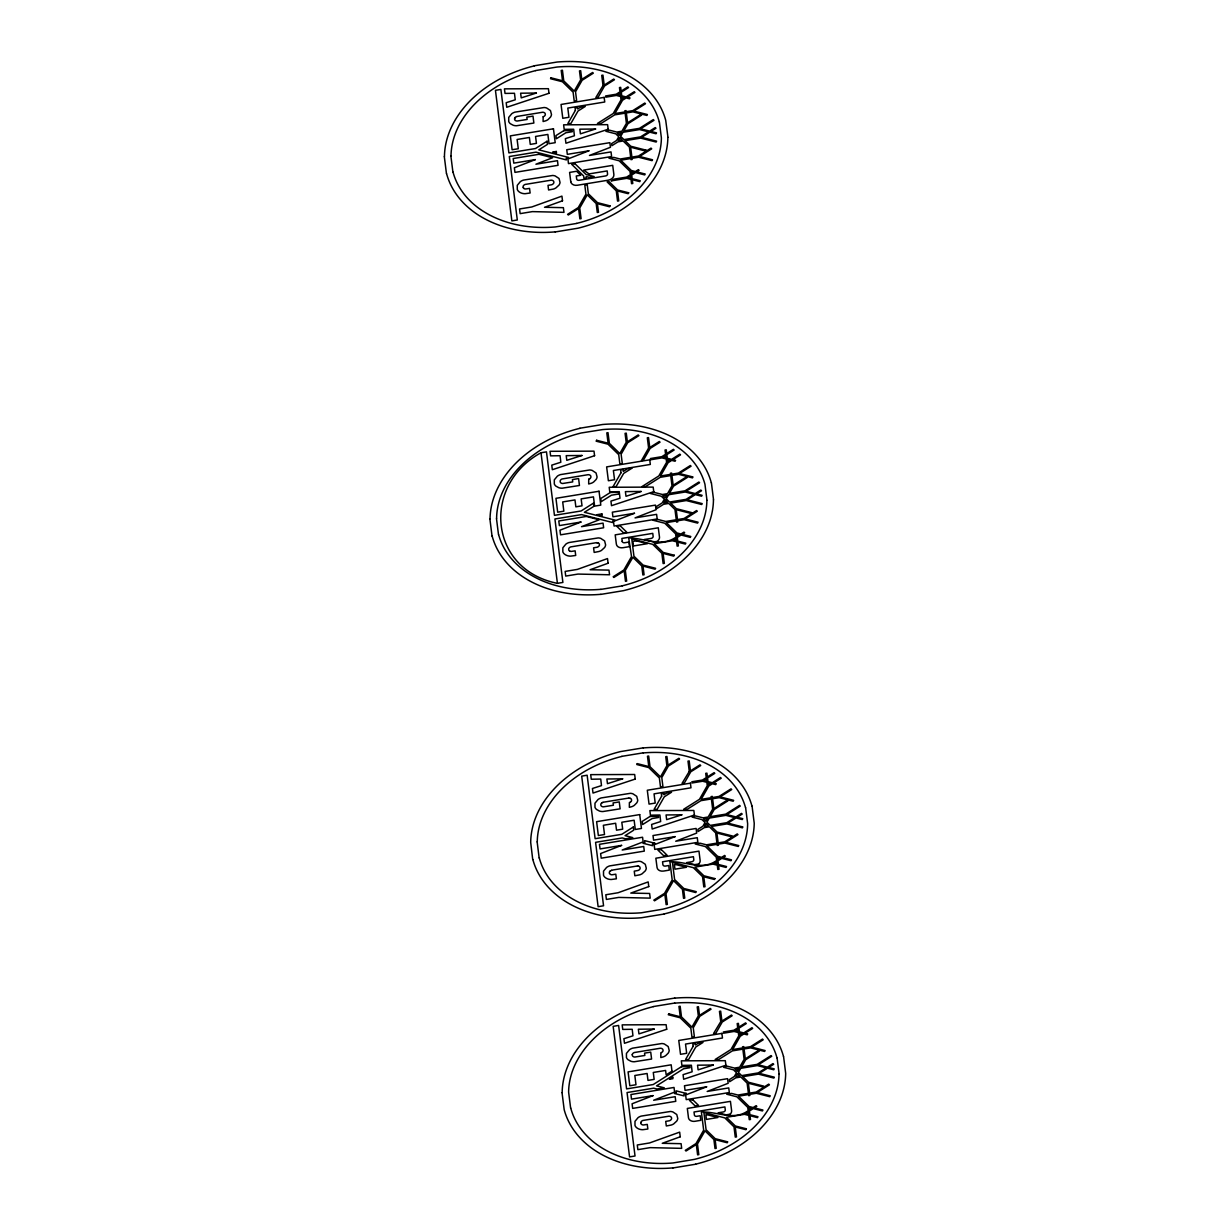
<?xml version="1.0" encoding="UTF-8"?>
<svg xmlns="http://www.w3.org/2000/svg" width="1230" height="1230" viewBox="0 0 1230 1230"><rect width="100%" height="100%" fill="white"/><g stroke="black" fill="none" stroke-linecap="round" stroke-linejoin="round"><path stroke-width="1.5" d="M514.54 118.664L514.663 119.602A2.998 2.229 -12 0 0 515.401 120.509A3.352 2.491 -12 0 0 515.893 120.771A2.89 2.152 -12 0 0 517.277 121.017L527.132 119.448L526.84 117.127L533.005 116.112L533.866 123.046L516.631 125.737A8.764 6.534 -12 0 1 513.233 125.26L510.389 123.738A8.764 6.534 -12 0 1 508.728 121.509L508.728 117.388L511.788 113.698A8.764 6.534 -12 0 1 514.924 112.145L544.106 107.517A8.779 6.534 -12 0 1 546.612 107.979L550.471 110.546L551.486 114.498A8.718 6.488 -12 0 1 550.44 117.158L548.073 119.556A8.779 6.534 -12 0 1 545.766 120.801L543.107 121.524L543.137 116.788M515.032 117.573L515.432 117.173A2.998 2.229 -12 0 1 516.723 116.635M610.234 870.917L609.834 871.317A2.906 2.168 -12 0 0 609.342 872.408L609.465 873.346M601.685 802.975L601.285 803.375A2.906 2.168 -12 0 0 600.793 804.466L600.917 805.404A2.998 2.229 -12 0 0 601.654 806.296A3.352 2.491 -12 0 0 602.147 806.557A2.89 2.152 -12 0 0 603.53 806.819L613.386 805.25L613.094 802.929L619.259 801.914L620.12 808.833L602.885 811.539A8.764 6.534 -12 0 1 599.487 811.062L596.642 809.524A8.764 6.534 -12 0 1 594.982 807.311L594.982 803.19L598.041 799.5A8.764 6.534 -12 0 1 601.178 797.947L630.36 793.319A8.779 6.534 -12 0 1 632.866 793.78L636.725 796.333L637.74 800.284A8.718 6.488 -12 0 1 636.694 802.959L634.311 805.342A8.779 6.534 -12 0 1 632.02 806.588L629.345 807.326L629.391 802.575A2.952 2.199 -12 0 0 630.513 801.991M589.77 478.716L590.4 478.132A2.952 2.199 -12 0 0 590.907 477.009L590.784 476.087A2.844 2.122 -12 0 0 590.246 475.334L589.554 474.934A2.998 2.229 -12 0 0 588.14 474.688L562.295 478.931A2.937 2.183 -12 0 0 561.018 479.623L560.619 480.023A2.906 2.168 -12 0 0 560.127 481.115L560.25 482.052A2.998 2.229 -12 0 0 560.988 482.944A3.352 2.491 -12 0 0 561.464 483.221A2.89 2.152 -12 0 0 562.863 483.467L572.719 481.899L572.427 479.577L578.592 478.562L579.453 485.481L562.218 488.187A8.764 6.534 -12 0 1 558.82 487.71L555.96 486.173A8.764 6.534 -12 0 1 554.315 483.959L554.315 479.838L557.375 476.148A8.764 6.534 -12 0 1 560.511 474.596L589.693 469.968A8.779 6.534 -12 0 1 592.199 470.429L596.058 472.981L597.073 476.933A8.718 6.488 -12 0 1 596.027 479.608L593.644 481.991A8.779 6.534 -12 0 1 591.353 483.236L588.678 483.974L588.724 479.223M630.437 802.068L631.067 801.468A2.952 2.199 -12 0 0 631.574 800.361L631.451 799.439A2.844 2.122 -12 0 0 630.913 798.685L630.221 798.285M541 452.748C481.76 485.02 488.479 569.505 557.421 583.358L541 452.748L546.474 451.871L554.453 515.339L581.098 510.973L593.429 503.178L593.829 506.345L584.404 512.295L615.123 520.121L612.632 521.105L612.817 522.581L581.559 514.601L554.915 518.983L562.894 582.436L557.451 583.327M611.51 870.225L637.355 865.982M516.708 116.496L542.568 112.253A2.998 2.229 -12 0 1 543.968 112.499L544.659 112.899A2.844 2.122 -12 0 1 545.198 113.637L545.321 114.575A2.952 2.199 -12 0 1 544.813 115.681L544.183 116.266A2.952 2.199 -12 0 1 543.199 116.712M602.961 802.283L628.822 798.039M534.327 65.774L557.052 62.038A112.806 83.963 -12 0 1 665.722 120.34L667.967 137.345M535.604 70.556L557.005 67.035A106.18 79.028 -12 0 1 659.28 121.908M576.67 223.445L555.284 226.95A106.18 79.028 -12 0 1 453.024 172.092M579.914 428.224L602.639 424.488A112.806 83.963 -12 0 1 711.309 482.79M622.257 585.88L600.855 589.401M621.857 756.342L643.259 752.837M664.2 914.013L641.476 917.734A112.806 83.963 -12 0 1 532.836 859.463M653.33 1006.555L674.716 1003.05M695.673 1164.226L672.948 1167.962M698.671 863.983L694.658 864.644L686.632 862.599L691.675 861.769A2.383 1.768 -12 0 0 693.797 859.632L693.428 856.71L662.54 861.784L662.909 864.705A2.414 1.799 -12 0 0 665.476 866.074L668.736 865.536L669.305 870.117L663.708 871.04A6.119 4.551 -12 0 1 657.051 867.504L655.851 858.217L698.963 851.145L700.131 860.385A6.165 4.582 -12 0 1 698.763 863.921M730.143 1114.196L726.115 1114.857L718.105 1112.812L723.148 1111.982A2.414 1.799 -12 0 0 724.762 1111.213A2.383 1.768 -12 0 0 725.27 1109.844L724.901 1106.923L694.012 1111.997L694.381 1114.918A2.383 1.768 -12 0 0 695.196 1116.071A2.414 1.799 -12 0 0 696.933 1116.286L700.193 1115.748L700.777 1120.33L695.165 1121.253A6.119 4.551 -12 0 1 690.66 1120.622A6.165 4.582 -12 0 1 688.462 1117.67L687.324 1108.43L730.436 1101.357L731.604 1110.598A6.165 4.582 -12 0 1 730.236 1114.134M555.222 231.947L577.962 228.211A112.806 83.963 -12 0 0 667.859 137.36M600.809 594.398L623.533 590.661A112.806 83.963 -12 0 0 713.446 499.795M643.305 747.84L620.581 751.576A112.806 83.963 -12 0 0 530.699 842.442L532.713 859.493M674.778 998.053L652.038 1001.789A112.806 83.963 -12 0 0 562.172 1092.67M596.688 542.63L570.843 546.873A2.967 2.214 -12 0 0 569.567 547.565L569.167 547.965A2.906 2.168 -12 0 0 568.675 549.057L568.798 549.995A2.967 2.214 -12 0 0 569.598 550.932M523.949 188.451L524.426 188.713A2.967 2.214 -12 0 0 525.825 188.974L529.546 188.405L530.13 193.002L525.179 193.694A8.794 6.55 -12 0 1 522.596 193.433L521.781 193.202A10.148 7.549 -12 0 1 519.552 192.141L518.922 191.68A8.764 6.534 -12 0 1 517.277 189.451L517.261 185.346L520.336 181.64A8.764 6.534 -12 0 1 523.457 180.103L552.639 175.475A8.779 6.534 -12 0 1 555.16 175.936L559.02 178.488L560.034 182.44A8.718 6.488 -12 0 1 558.989 185.115L555.883 187.959A8.841 6.581 -12 0 1 553.469 189.051L548.58 189.974L548.011 185.376L551.378 184.808A3.029 2.245 -12 0 0 552.731 184.208L553.362 183.624A2.952 2.199 -12 0 0 553.869 182.517L553.746 181.579A2.844 2.122 -12 0 0 553.208 180.841L552.993 180.687A3.444 2.568 -12 0 0 552.239 180.349A2.998 2.229 -12 0 0 551.101 180.18L525.256 184.423A2.967 2.214 -12 0 0 523.98 185.115L523.58 185.515A2.906 2.168 -12 0 0 523.088 186.622L523.211 187.544M569.536 550.902L570.013 551.163A2.967 2.214 -12 0 0 571.412 551.409L575.133 550.84L575.717 555.453L570.766 556.129A8.794 6.55 -12 0 1 568.183 555.868L567.368 555.653A10.148 7.549 -12 0 1 565.139 554.576L564.509 554.13A8.764 6.534 -12 0 1 562.848 551.901L562.848 547.78L565.908 544.091A8.764 6.534 -12 0 1 569.044 542.538L598.226 537.91A8.779 6.534 -12 0 1 600.747 538.371L604.607 540.939L605.621 544.875A8.718 6.488 -12 0 1 604.576 547.55L601.47 550.41A8.841 6.581 -12 0 1 599.056 551.486L594.167 552.424L593.583 547.811L596.965 547.258A3.029 2.245 -12 0 0 598.318 546.658L598.949 546.074A2.952 2.199 -12 0 0 599.456 544.967L599.333 544.029A2.844 2.122 -12 0 0 598.779 543.291L598.58 543.137A3.444 2.568 -12 0 0 597.826 542.784M659.372 121.862L661.386 137.914A106.18 79.028 -12 0 1 576.655 223.383M711.401 482.744L713.538 499.795M752.068 806.096L754.221 823.147A112.806 83.963 -12 0 1 664.185 913.936M745.626 807.664L747.64 823.716A106.18 79.028 -12 0 1 662.909 909.17L641.522 912.752A106.18 79.028 -12 0 1 539.278 857.894M783.541 1056.309L785.678 1073.36A112.806 83.963 -12 0 1 695.657 1164.164M777.083 1057.877L779.113 1073.928M452.917 172.123L450.887 156.072M446.459 173.691L444.322 156.641M498.488 534.573L496.474 518.522M492.046 536.142L489.909 519.091M539.155 857.925L537.141 841.873M570.628 1108.138L568.614 1092.086A106.18 79.028 -12 0 1 653.376 1006.647M622.242 541.354L621.873 538.433L652.761 533.359L653.13 536.28A2.383 1.768 -12 0 1 650.977 538.463L644.289 539.509L653.622 541.969L657.066 541.4A6.504 4.843 -12 0 0 658.081 540.554A6.165 4.582 -12 0 0 659.48 537.018L658.296 527.793L615.185 534.865L616.353 544.106A6.119 4.551 -12 0 0 623.041 547.704L629.483 546.627L628.914 542.046L624.809 542.722A2.414 1.799 -12 0 1 622.149 541.292M570.766 181.656L569.598 172.415L576.624 171.262L580.714 175.26L576.286 175.982L576.655 178.904A2.383 1.768 -12 0 0 577.47 180.057A2.414 1.799 -12 0 0 579.222 180.272L605.421 175.967A2.414 1.799 -12 0 0 607.036 175.214A2.383 1.768 -12 0 0 607.543 173.83L607.174 170.924L589.016 173.907L583.712 170.109L612.709 165.343L613.878 174.583A6.227 4.643 -12 0 1 608.281 180.18L577.454 185.238A6.119 4.551 -12 0 1 570.797 181.717M706.973 500.364L704.959 484.312A106.18 79.028 -12 0 0 602.592 429.577L581.19 432.991A106.18 79.028 -12 0 0 496.597 518.522M562.033 1092.655L564.186 1109.706A112.806 83.963 -12 0 0 672.979 1167.885M779.021 1073.928A106.18 79.028 -12 0 1 694.381 1159.383L672.995 1162.965A106.18 79.028 -12 0 1 570.751 1108.107M674.732 1003.142A106.18 79.028 -12 0 1 777.006 1057.923M674.778 998.145A112.806 83.963 -12 0 1 783.449 1056.355M637.478 866.151A2.952 2.199 -12 0 1 638.601 866.304M638.493 866.135A3.444 2.568 -12 0 1 639.246 866.489L639.446 866.643A2.844 2.122 -12 0 1 640 867.381L640.123 868.319A2.952 2.199 -12 0 1 639.615 869.426L638.985 870.01A2.952 2.199 -12 0 1 637.724 870.517L634.25 871.163L634.834 875.775L639.723 874.838A8.841 6.581 -12 0 0 642.137 873.761L645.243 870.902A8.718 6.488 -12 0 0 646.288 868.226L645.273 864.275L641.414 861.723A8.779 6.534 -12 0 0 638.893 861.261L609.711 865.889A8.764 6.534 -12 0 0 606.575 867.442L603.515 871.132L603.515 875.253A8.764 6.534 -12 0 0 605.175 877.482L605.806 877.928A10.148 7.549 -12 0 0 608.035 879.004L608.85 879.219A8.794 6.55 -12 0 0 611.433 879.481L616.384 878.804L615.799 874.192L612.079 874.761A2.967 2.214 -12 0 1 610.68 874.515L610.203 874.253A2.967 2.214 -12 0 1 609.527 873.377M610.265 871.148A2.967 2.214 -12 0 1 611.525 870.44M628.914 798.208A2.952 2.199 -12 0 1 630.298 798.439M601.67 803.113A2.998 2.229 -12 0 1 602.977 802.421M643.305 747.932A112.806 83.963 -12 0 1 751.976 806.142M537.264 841.873A106.18 79.028 -12 0 1 621.903 756.419M643.259 752.929A106.18 79.028 -12 0 1 745.534 807.71M706.881 500.364A106.18 79.028 -12 0 1 622.242 585.818M600.886 589.324A106.18 79.028 -12 0 1 498.611 534.543M600.84 594.321A112.806 83.963 -12 0 1 492.169 536.111M490.032 519.091A112.806 83.963 -12 0 1 579.96 428.301M451.01 156.087A106.18 79.028 -12 0 1 535.65 70.633M555.253 231.87A112.806 83.963 -12 0 1 446.582 173.661M444.445 156.656A112.806 83.963 -12 0 1 534.374 65.867M589.846 478.639A2.952 2.199 -12 0 1 588.786 479.162M596.811 542.799A2.952 2.199 -12 0 1 597.934 542.953M524.011 188.482A2.967 2.214 -12 0 1 523.273 187.59M514.663 118.91A2.89 2.152 -12 0 1 515.155 117.819M632.266 1054.679L632.389 1055.617A2.998 2.229 -12 0 0 633.127 1056.524A3.352 2.491 -12 0 0 633.604 1056.785A2.89 2.152 -12 0 0 635.003 1057.031L644.843 1055.463L644.551 1053.141L650.716 1052.127L651.593 1059.045L634.357 1061.751A8.764 6.534 -12 0 1 630.959 1061.275L628.1 1059.753A8.764 6.534 -12 0 1 626.439 1057.523L626.439 1053.403L629.499 1049.713A8.764 6.534 -12 0 1 632.635 1048.16L661.817 1043.532A8.779 6.534 -12 0 1 664.338 1043.993L668.198 1046.545L669.212 1050.497A8.718 6.488 -12 0 1 668.167 1053.172L665.784 1055.555A8.779 6.534 -12 0 1 663.493 1056.816L660.818 1057.539L660.848 1052.788A2.952 2.199 -12 0 0 661.986 1052.204L662.54 1051.696A2.952 2.199 -12 0 0 663.047 1050.574L662.924 1049.651A2.844 2.122 -12 0 0 662.386 1048.913L661.679 1048.498A2.998 2.229 -12 0 0 660.279 1048.252L634.434 1052.496A2.937 2.183 -12 0 0 633.158 1053.188L632.758 1053.587A2.906 2.168 -12 0 0 632.266 1054.679M640.815 1122.621L640.922 1123.559A2.967 2.214 -12 0 0 641.737 1124.497L642.152 1124.727A2.967 2.214 -12 0 0 643.551 1124.973L647.272 1124.405L647.856 1129.017L642.89 1129.694A8.794 6.55 -12 0 1 640.307 1129.432L639.508 1129.217A10.148 7.549 -12 0 1 637.263 1128.141L636.648 1127.695A8.764 6.534 -12 0 1 634.988 1125.465L634.988 1121.345L638.047 1117.655A8.764 6.534 -12 0 1 641.184 1116.102L670.365 1111.474A8.779 6.534 -12 0 1 672.871 1111.935L676.746 1114.503L677.761 1118.454A8.718 6.488 -12 0 1 676.7 1121.114L673.61 1123.974A8.841 6.581 -12 0 1 671.18 1125.05L666.306 1125.988L665.722 1121.376L669.105 1120.822A3.029 2.245 -12 0 0 670.458 1120.223L671.088 1119.638A2.952 2.199 -12 0 0 671.595 1118.531L671.472 1117.593A2.844 2.122 -12 0 0 670.919 1116.855L670.719 1116.702A3.444 2.568 -12 0 0 669.966 1116.348A2.998 2.229 -12 0 0 668.828 1116.194L642.967 1120.438A2.967 2.214 -12 0 0 641.706 1121.13L641.307 1121.529A2.906 2.168 -12 0 0 640.815 1122.621M628.668 192.787L628.161 193.679L617.522 190.973L618.767 200.905L617.552 201.105L616.261 190.835L607.128 181.917L609.019 181.594L617.614 189.989L628.668 192.787M674.24 555.237L673.748 556.129L663.108 553.408L664.354 563.355L663.139 563.555L661.848 553.269L652.7 544.337L631.774 539.001L633.942 556.191L643.106 565.108L655.605 568.306L655.098 569.198L642.998 566.107L644.09 574.764L642.875 574.963L641.753 565.969L632.85 557.282L625.332 570.413L626.67 581.083L625.47 581.283L624.179 570.951L613.878 577.454L613.17 576.762L623.841 570.028L631.528 556.59L628.715 537.925C644.136 538.002 661.356 547.596 676.008 537.141L675.593 533.805L664.754 523.242L653.099 520.259L657.942 519.475L665.784 521.474L676.269 519.752L674.978 509.543L668.736 503.439L663.631 504.269L656.712 508.636L656.451 506.545L662.201 502.901L664.354 499.165L661.371 496.274L650.347 493.461L653.807 492.308L662.401 494.491L667.506 493.661L671.995 485.788L670.719 475.595L660.233 477.317L645.658 486.511L642.06 486.526L658.803 475.949L666.599 462.326L666.183 458.974L661.955 457.898L650.562 459.774L650.409 458.544L661.802 456.668L665.584 454.285L665.046 450.011L666.26 449.811L666.737 453.547L673.425 449.334L674.132 450.011L666.86 454.593L667.337 458.267L671.611 459.359L679.821 454.162L680.528 454.854L672.887 459.682L675.562 460.374L675.055 461.25L671.734 460.404L668.105 462.695L660.495 476.01L670.565 474.365L670.412 473.243L671.626 473.043L671.78 474.165L678.36 473.089L690.353 465.509L691.06 466.201L679.437 473.535L692.982 476.979L692.475 477.886L678.514 474.319L671.934 475.395L673.164 485.266L686.509 476.84L687.201 477.532L673.533 486.173L669.428 493.338L685.048 490.785L698.886 482.037L699.578 482.729L686.125 491.231L695.242 493.568L700.823 490.047L701.53 490.724L696.503 493.891L702.099 495.321L701.592 496.197L695.365 494.614L687.201 499.78L702.207 503.624L701.715 504.5L686.279 500.564L670.642 503.132L676.362 508.682L691.614 512.587L691.122 513.479L676.239 509.681L677.484 519.552L684.065 518.476L696.58 510.558L697.287 511.25L685.156 518.922L698.102 522.227L697.595 523.104L684.218 519.706L677.638 520.782L677.776 521.889L676.562 522.089L676.423 520.982L666.352 522.627L676.946 532.959L680.99 533.989L683.972 532.113L684.68 532.79L682.281 534.312L690.799 536.48L690.291 537.372L681.128 535.035L677.284 537.464L677.745 541.123L685.848 543.183L685.341 544.075L677.884 542.169L678.36 545.92L677.146 546.12L676.608 541.846L672.38 540.77L654.298 543.737L663.201 552.424L674.24 555.237M714.907 878.589L714.415 879.481L703.775 876.759L705.021 886.707L703.806 886.907L702.515 876.621L693.366 867.688L672.456 862.353L674.609 879.542L683.772 888.46L696.272 891.658L695.765 892.55L683.665 889.459L684.756 898.115L683.542 898.315L682.419 889.321L673.517 880.634L665.999 893.764L667.352 904.434L666.137 904.634L664.846 894.302L654.545 900.806L653.837 900.114L664.508 893.38L672.195 879.942L669.92 861.815C685.218 861 702.176 871.055 716.675 860.493L716.26 857.156L705.42 846.594L695.242 843.995L700.085 843.196L706.451 844.826L716.936 843.104L715.645 832.895L709.403 826.791L704.298 827.621L698.148 831.511L697.887 829.404L702.868 826.253L705.021 822.516L702.038 819.626L692.121 817.089L695.58 815.936L703.068 817.842L708.173 817.012L712.662 809.14L711.386 798.947L700.9 800.668L687.324 809.232L683.711 809.248L699.47 799.3L707.265 785.678L706.85 782.326L702.622 781.25L692.044 782.987L691.89 781.757L702.468 780.02L706.251 777.637L705.713 773.347L706.927 773.147L707.404 776.899L714.092 772.686L714.799 773.363L707.542 777.944L708.003 781.619L712.278 782.711L720.503 777.514L721.211 778.206L713.554 783.033L716.244 783.71L715.722 784.602L712.401 783.756L708.772 786.047L701.162 799.362L711.232 797.717L711.078 796.594L712.293 796.394L712.447 797.517L719.027 796.425L731.02 788.861L731.727 789.537L720.104 796.886L733.649 800.33L733.141 801.222L719.181 797.67L712.601 798.747L713.831 808.617L727.176 800.177L727.883 800.884L714.2 809.524L710.094 816.689L725.715 814.137L739.553 805.389L740.245 806.081L726.792 814.583L735.909 816.92L741.49 813.399L742.197 814.076L737.17 817.243L742.766 818.673L742.259 819.549L736.032 817.965L727.868 823.131L742.874 826.975L742.382 827.852L726.945 823.916L711.309 826.468L717.029 832.034L732.28 835.939L731.788 836.815L716.905 833.033L718.151 842.904L724.731 841.812L737.247 833.909L737.954 834.601L725.823 842.273L738.784 845.579L738.261 846.455L724.901 843.057L718.305 844.134L718.443 845.241L717.228 845.441L717.09 844.333L707.019 845.979L717.613 856.311L721.656 857.341L724.639 855.45L725.346 856.142L722.948 857.664L731.466 859.832L730.958 860.723L721.795 858.386L717.951 860.816L718.412 864.475L726.515 866.535L726.008 867.427L718.551 865.52L719.027 869.272L717.813 869.472L717.274 865.197L713.046 864.121L694.965 867.089L703.868 875.775L714.907 878.589M746.379 1128.802L745.887 1129.694L735.233 1126.972L736.493 1136.92L735.279 1137.12L733.987 1126.834L724.839 1117.901L703.914 1112.566L706.082 1129.755L715.23 1138.673L727.73 1141.87L727.222 1142.762L715.137 1139.672L716.214 1148.328L715.014 1148.528L713.892 1139.534L704.99 1130.847L697.471 1143.977L698.809 1154.647L697.61 1154.847L696.318 1144.515L686.017 1151.019L685.31 1150.342L695.98 1143.592L703.668 1130.155L701.377 1112.028C716.69 1111.213 733.649 1121.268 748.148 1110.705L747.732 1107.369L736.893 1096.806L726.715 1094.208L731.558 1093.409L737.923 1095.038L748.409 1093.316L747.117 1083.107L740.86 1077.003L735.755 1077.834L729.621 1081.724L729.359 1079.617L734.341 1076.481L736.478 1072.745L733.51 1069.839L723.594 1067.302L727.053 1066.149L734.525 1068.071L739.63 1067.225L744.135 1059.353L742.843 1049.159L732.373 1050.881L718.797 1059.445L715.184 1059.461L730.943 1049.513L738.738 1035.891L738.323 1032.539L734.095 1031.463L723.517 1033.2L723.363 1031.97L733.941 1030.233L737.723 1027.85L737.185 1023.575L738.4 1023.375L738.876 1027.111L745.565 1022.899L746.272 1023.575L738.999 1028.157L739.461 1031.832L743.75 1032.923L751.961 1027.727L752.668 1028.418L745.026 1033.246L747.702 1033.938L747.194 1034.814L743.873 1033.969L740.245 1036.26L732.634 1049.574L742.689 1047.929L742.551 1046.807L743.766 1046.607L743.904 1047.729L750.5 1046.653L762.492 1039.073L763.2 1039.765L751.576 1047.099L765.121 1050.558L764.614 1051.45L750.654 1047.883L744.058 1048.959L745.303 1058.83L758.649 1050.405L759.341 1051.097L745.672 1059.737L741.567 1066.917L757.173 1064.35L771.026 1055.601L771.717 1056.293L758.264 1064.796L767.382 1067.133L772.963 1063.612L773.67 1064.288L768.642 1067.456L774.239 1068.885L773.732 1069.762L767.505 1068.178L759.325 1073.344L774.346 1077.188L773.855 1078.064L758.403 1074.128L742.782 1076.696L748.501 1082.246L763.753 1086.152L763.261 1087.043L748.378 1083.246L749.624 1093.116L756.204 1092.04L768.719 1084.122L769.427 1084.814L757.28 1092.486L770.241 1095.792L769.734 1096.668L756.358 1093.27L749.777 1094.346L749.916 1095.453L748.701 1095.653L748.563 1094.546L738.492 1096.191L749.085 1106.523L753.129 1107.553L756.112 1105.678L756.819 1106.354L754.421 1107.876L762.938 1110.06L762.431 1110.936L753.267 1108.599L749.424 1111.028L749.885 1114.688L757.988 1116.748L757.48 1117.639L750.023 1115.733L750.485 1119.485L749.27 1119.684L748.732 1115.41L744.519 1114.334L726.438 1117.301L735.34 1125.988L746.379 1128.802M646.027 150.152L645.535 151.029L630.652 147.231L631.897 157.102L638.493 156.026L650.993 148.123L651.7 148.799L639.569 156.471L652.53 159.777L652.008 160.653L638.647 157.256L632.051 158.332L632.189 159.454L630.975 159.654L630.836 158.532L620.766 160.192L631.359 170.509L635.418 171.539L638.385 169.663L639.093 170.34L636.694 171.862L645.212 174.045L644.705 174.921L635.541 172.584L631.713 175.014L632.159 178.688L640.261 180.749L639.754 181.625L632.297 179.734L632.774 183.485L631.559 183.685L631.021 179.411L626.793 178.319L611.172 180.887A8.41 6.258 -12 0 0 613.816 179.196L626.639 177.089L630.421 174.691L630.006 171.37L619.167 160.792L608.988 158.193L613.832 157.409L620.197 159.024L630.683 157.302L629.406 147.108L623.149 140.989L618.044 141.834L611.894 145.709L611.633 143.618L616.614 140.466L618.767 136.73L615.784 133.824L605.867 131.287L609.327 130.149L616.814 132.056L621.919 131.21L626.408 123.354L625.132 113.145L614.646 114.867L601.07 123.446L597.457 123.446L613.232 113.498L621.012 99.876L620.596 96.54L616.368 95.448L605.79 97.185L605.637 95.955L616.215 94.218L619.997 91.835L619.459 87.561L620.673 87.361L621.15 91.112L627.838 86.884L628.545 87.561L621.288 92.158L621.75 95.817L626.024 96.909L634.25 91.727L634.957 92.419L627.3 97.232L629.991 97.923L629.483 98.8L626.162 97.954L622.518 100.26L614.908 113.575L624.978 111.915L624.84 110.792L626.055 110.592L626.193 111.715L632.774 110.638L644.766 103.059L645.473 103.751L633.85 111.084L647.395 114.544L646.888 115.436L632.927 111.869L626.347 112.945L627.592 122.816L640.922 114.39L641.63 115.082L627.946 123.723L623.841 130.903L639.462 128.335L653.299 119.587L653.991 120.294L640.538 128.796L649.655 131.118L655.236 127.597L655.944 128.274L650.931 131.456L656.528 132.871L656.005 133.747L649.794 132.163L641.614 137.329L656.62 141.173L656.128 142.05L640.692 138.114L625.055 140.681L630.79 146.247L646.027 150.152M551.04 77.828L550.533 78.72L562.433 81.749L573.119 92.189L574.226 101.044L576.655 100.645L575.532 91.789L582.128 80.288L593.321 73.185L592.614 72.508L581.775 79.35L580.683 70.694L579.484 70.894L580.621 79.889L574.226 91.097L563.771 80.903L562.433 70.233L561.218 70.433L562.525 80.765L551.04 77.828M621.119 132.609L619.566 135.331L617.383 133.224L621.119 132.609M610.019 205.871L609.511 206.763L597.411 203.657L598.503 212.313L597.303 212.513L596.166 203.519L587.264 194.847L579.745 207.978L581.098 218.648L579.884 218.848L578.592 208.516L568.291 215.004L567.599 214.328L578.254 207.578L585.941 194.14L584.819 185.269L587.248 184.869L588.355 193.756L597.519 202.658L610.019 205.871M596.627 440.279L596.12 441.17L608.02 444.199L618.705 454.623L619.889 464.094L622.318 463.71L621.119 454.239L627.7 442.723L638.908 435.635L638.201 434.943L627.362 441.801L626.27 433.145L625.071 433.344L626.193 442.339L619.797 453.532L609.357 443.338L608.004 432.668L606.805 432.868L608.112 443.2L596.627 440.279M666.706 495.044L665.153 497.781L662.97 495.659L666.706 495.044M637.294 763.63L636.786 764.522L648.687 767.551L659.372 777.975L660.479 786.846L662.909 786.447L661.786 777.591L668.382 766.075L679.575 758.987L678.868 758.295L668.028 765.152L666.937 756.496L665.738 756.696L666.875 765.69L660.479 776.883L650.024 766.69L648.671 756.02L647.472 756.219L648.779 766.551L637.294 763.63M707.373 818.396L705.82 821.117L703.637 819.011L707.373 818.396M668.766 1013.843L668.259 1014.735L680.144 1017.764L690.845 1028.188L691.952 1037.059L694.366 1036.659L693.259 1027.803L699.839 1016.288L711.048 1009.2L710.34 1008.508L699.501 1015.365L698.409 1006.709L697.21 1006.909L698.332 1015.903L691.937 1027.096L681.497 1016.903L680.144 1006.232L678.945 1006.432L680.252 1016.764L668.766 1013.843M738.83 1068.609L737.277 1071.345L735.11 1069.224L738.83 1068.609M575.394 110.331L567.845 123.553L570.874 123.538L578.038 111.008L585.28 106.441L580.468 107.225L577.7 108.978L577.531 107.702L575.117 108.102L575.394 110.331M603.023 85.623L595.858 97.508L598.18 97.124L604.53 85.992L614.447 79.735L613.755 79.058L604.207 85.085L602.946 75.138L601.731 75.338L603.023 85.623M620.981 472.781L613.063 486.619L616.107 486.619L623.625 473.458L632.189 468.046L627.377 468.83L623.287 471.413L623.041 469.537L620.627 469.937L620.981 472.781M648.61 448.058L641.476 460.558L643.367 460.251L650.116 448.443L660.033 442.185L659.326 441.493L649.778 447.52L648.533 437.573L647.318 437.772L648.61 448.058M661.648 796.133L654.099 809.355L657.128 809.34L664.292 796.809L671.534 792.228L666.706 793.027L663.954 794.764L663.785 793.504L661.371 793.904L661.648 796.133M689.277 771.41L682.096 783.295L684.434 782.91L690.783 771.794L700.7 765.537L699.993 764.845L690.445 770.872L689.2 760.924L687.985 761.124L689.277 771.41M693.12 1046.346L685.556 1059.568L688.6 1059.553L695.765 1047.022L703.007 1042.44L698.179 1043.24L695.411 1044.977L695.258 1043.716L692.844 1044.116L693.12 1046.346M720.749 1021.623L713.569 1033.508L715.891 1033.123L722.256 1022.007L732.158 1015.749L731.466 1015.058L721.918 1021.085L720.672 1011.137L719.458 1011.337L720.749 1021.623M623.041 132.287L620.673 136.407L623.964 139.605L640.538 136.884L648.518 131.841L639.615 129.565L623.041 132.287M668.628 494.737L666.26 498.857L669.535 502.055L686.109 499.334L694.104 494.291L685.202 492.015L668.628 494.737M709.295 818.088L706.927 822.209L710.202 825.392L726.792 822.686L734.771 817.642L725.869 815.367L709.295 818.088M740.752 1068.301L738.4 1072.422L741.675 1075.62L758.249 1072.898L766.244 1067.855L757.326 1065.58L740.752 1068.301M619.874 137.806L618.306 140.528L622.042 139.912L619.874 137.806M665.461 500.241L663.893 502.978L667.613 502.363L665.461 500.241M706.128 823.593L704.559 826.329L708.28 825.714L706.128 823.593M737.6 1073.805L736.017 1076.542L739.753 1075.927L737.6 1073.805M630.56 175.736L627.715 177.551L630.882 178.365L630.56 175.736M676.146 538.187L673.302 539.985L676.469 540.8L676.146 538.187M716.813 861.538L713.969 863.337L717.136 864.152L716.813 861.538M748.271 1111.751L745.442 1113.55L748.609 1114.365L748.271 1111.751M620.135 92.88L617.291 94.679L620.458 95.494L620.135 92.88M547.073 141.219L535.511 148.523L508.882 152.904L500.887 89.436L495.444 90.328L511.865 220.893L517.307 219.986L509.328 156.533L535.973 152.166L566.369 159.915L566.169 158.332L568.506 157.425L538.817 149.845L547.473 144.371L547.073 141.219M563.755 130.672L555.96 135.592L556.36 138.759L565.877 132.748L572.288 131.702L572.15 130.503L563.755 130.672M624.886 97.631L622.18 99.338L621.873 96.863L624.886 97.631M665.722 455.331L662.878 457.114L666.045 457.929L665.722 455.331M610.357 492.477L600.778 498.519L601.178 501.686L611.464 495.198L618.69 494.014L618.49 492.308L610.357 492.477M670.473 460.082L667.767 461.788L667.46 459.313L670.473 460.082M706.389 778.682L703.545 780.466L706.712 781.281L706.389 778.682M633.327 827.006L621.765 834.324L595.12 838.691L587.14 775.223L581.698 776.13L598.118 906.679L603.561 905.787L595.581 842.335L622.226 837.953L625.532 838.798L632.789 837.615L625.071 835.647L633.727 830.173L633.327 827.006M650.009 816.459L642.214 821.394L642.614 824.561L652.131 818.55L658.542 817.489L658.404 816.289L650.009 816.459M711.14 783.418L708.434 785.14L708.126 782.664L711.14 783.418M737.862 1028.895L735.017 1030.678L738.185 1031.493L737.862 1028.895M671.98 1071.176L666.153 1074.851L665.599 1070.438L653.284 1072.468L654.145 1079.387L647.979 1080.401L647.118 1073.483L634.834 1075.497L635.987 1084.737L629.822 1085.752L628.084 1071.883L671.18 1064.811L671.98 1071.176M681.482 1066.687L653.238 1084.537L626.593 1088.904L618.613 1025.451L613.155 1026.343L629.576 1156.892L635.034 1156L627.054 1092.548L653.699 1088.181L656.989 1089.011L664.262 1087.827L656.543 1085.859L683.603 1068.762L690.015 1067.702L689.876 1066.518L681.482 1066.687M672.733 1077.142L669.366 1079.264L672.918 1078.679L672.733 1077.142M742.613 1033.646L739.907 1035.352L739.599 1032.877L742.613 1033.646M634.28 172.262L631.574 173.968L631.267 171.508L634.28 172.262M679.852 534.712L677.161 536.403L676.854 533.943L679.852 534.712M720.519 858.063L717.828 859.755L717.521 857.295L720.519 858.063M751.991 1108.276L749.301 1109.983L748.978 1107.507L751.991 1108.276M535.342 159.608L514.371 167.757L514.955 172.385L558.051 165.312L557.467 160.684L535.926 164.22L552.562 157.748L539.001 154.288L513.202 158.532L513.786 163.144L535.342 159.608M588.878 150.813L567.906 158.978L568.491 163.605L611.602 156.533L611.018 151.905L589.462 155.441L610.449 147.277L609.865 142.665L566.753 149.737L567.322 154.35L588.878 150.813M580.929 522.043L559.957 530.207L560.542 534.835L603.638 527.762L603.054 523.134L581.513 526.671L599.241 519.783L586.295 516.462L558.789 520.966L559.373 525.579L580.929 522.043M634.465 513.264L613.493 521.428L614.077 526.04L657.189 518.968L656.605 514.355L635.049 517.891L656.021 509.727L655.452 505.115L612.34 512.187L612.909 516.8L634.465 513.264M621.596 845.394L600.624 853.558L601.209 858.186L644.305 851.114L643.721 846.486L622.18 850.022L643.136 841.873L642.567 837.246L599.456 844.318L600.04 848.931L621.596 845.394M654.76 843.211L652.423 844.118L652.623 845.702L642.983 843.257L644.874 842.519L644.643 840.628L654.76 843.211M675.132 836.615L654.16 844.779L654.744 849.392L697.856 842.319L697.272 837.692L675.716 841.228L696.687 833.079L696.119 828.451L653.007 835.539L653.576 840.152L675.132 836.615M653.068 1095.607L632.097 1103.771L632.666 1108.399L675.777 1101.327L675.193 1096.699L653.653 1100.235L674.609 1092.086L674.025 1087.458L630.929 1094.531L631.513 1099.143L653.068 1095.607M686.232 1093.424L683.895 1094.331L684.095 1095.93L674.455 1093.47L676.346 1092.732L676.1 1090.841L686.232 1093.424M706.604 1086.828L685.633 1094.992L686.217 1099.62L729.329 1092.532L728.744 1087.92L707.188 1091.456L728.16 1083.292L727.576 1078.679L684.464 1085.752L685.048 1090.364L706.604 1086.828M562.51 200.798L544.521 207.286L563.386 207.67L563.97 212.344L532.405 211.621L520.136 213.636L519.552 208.977L531.821 206.963L561.926 196.124L562.51 200.798M608.097 563.232L590.108 569.736L608.958 570.12L609.557 574.779L577.992 574.072L565.723 576.086L565.139 571.412L577.393 569.398L607.512 558.574L608.097 563.232M648.764 886.584L630.775 893.088L649.625 893.472L650.224 898.131L618.659 897.423L606.39 899.438L605.806 894.764L618.06 892.749L648.179 881.925L648.764 886.584M680.236 1136.797L662.247 1143.3L681.097 1143.685L681.681 1148.343L650.116 1147.636L637.863 1149.65L637.278 1144.976L649.532 1142.962L679.652 1132.138L680.236 1136.797M548.995 93.28L506.76 107.271L506.191 102.69L515.247 99.799L514.478 93.28L505.023 93.419L504.438 88.852L548.411 88.698L548.995 93.28M608.173 129.227L565.938 143.249L565.354 138.652L574.41 135.761L573.657 129.242L564.186 129.381L563.617 124.814L607.605 124.66L608.173 129.227M594.582 455.715L552.347 469.706L551.778 465.14L560.818 462.249L560.065 455.715L550.61 455.869L550.025 451.302L593.998 451.149L594.582 455.715M653.76 491.677L611.51 505.684L610.941 501.102L619.997 498.212L619.244 491.677L609.773 491.831L609.204 487.265L653.176 487.111L653.76 491.677M635.249 779.067L593.014 793.058L592.445 788.492L601.485 785.601L600.732 779.067L591.276 779.22L590.692 774.639L634.665 774.5L635.249 779.067M694.427 815.029L652.177 829.035L651.608 824.454L660.664 821.563L659.91 815.029L650.439 815.183L649.87 810.601L693.843 810.462L694.427 815.029M666.706 1029.279L624.486 1043.286L623.902 1038.704L632.958 1035.814L632.205 1029.295L622.749 1029.433L622.165 1024.867L666.137 1024.713L666.706 1029.279M725.9 1065.242L683.649 1079.248L683.081 1074.666L692.136 1071.776L691.383 1065.242L681.912 1065.395L681.328 1060.829L725.316 1060.675L725.9 1065.242M536.388 93.034L521.228 97.877L520.628 93.203L536.388 93.034M595.566 129.012L580.406 133.839L579.822 129.181L595.566 129.012M581.975 455.484L566.799 460.327L566.215 455.654L581.975 455.484M641.138 491.462L625.993 496.29L625.394 491.616L641.138 491.462M622.641 778.836L607.466 783.679L606.882 779.005L622.641 778.836M681.82 814.814L666.66 819.641L666.06 814.967L681.82 814.814M654.114 1029.049L638.939 1033.892L638.355 1029.218L654.114 1029.049M713.277 1065.026L698.117 1069.854L697.533 1065.195L713.277 1065.026M604.161 97.37L561.049 104.458L562.787 118.295L568.952 117.281L567.799 108.071L604.745 101.998L604.161 97.37M553.454 128.796L510.358 135.869L512.111 149.753L518.276 148.738L517.107 139.482L529.392 137.468L530.268 144.387L536.434 143.372L535.557 136.453L547.873 134.439L549.041 143.679L555.207 142.68L553.454 128.796M556.314 151.459L552.731 152.043L556.498 152.997L556.314 151.459M575.04 163.775L571.689 164.313L583.666 175.998L583.942 178.258L586.356 177.858L586.203 176.551L589.37 177.366L594.182 176.582L586.034 174.491L575.04 163.775M649.748 459.82L606.636 466.893L608.373 480.746L614.539 479.731L613.386 470.506L650.332 464.448L649.748 459.82M599.041 491.247L555.945 498.319L557.682 512.187L563.847 511.173L562.694 501.932L574.979 499.918L575.855 506.837L582.021 505.822L581.144 498.903L593.46 496.874L594.628 506.13L600.793 505.115L599.041 491.247M601.885 513.894L596.704 514.755L602.177 516.139L601.885 513.894M620.074 525.687L616.737 526.225L623.533 532.867L626.885 532.329L620.074 525.687M636.294 540.831L632.912 541.385L633.481 545.966L647.441 543.675L636.294 540.831M690.414 783.172L647.303 790.244L649.04 804.097L655.206 803.082L654.053 793.857L690.999 787.8L690.414 783.172M639.708 814.598L596.612 821.671L598.349 835.539L604.514 834.524L603.361 825.284L615.646 823.254L616.522 830.189L622.688 829.174L621.811 822.255L634.127 820.226L635.295 829.481L641.46 828.467L639.708 814.598M661.294 849.561L657.942 850.115L663.662 855.696L667.014 855.142L661.294 849.561M675.332 864.444L674.378 864.598L674.963 869.18L686.494 867.288L675.332 864.444M721.887 1033.385L678.776 1040.457L680.513 1054.31L686.678 1053.295L685.525 1044.07L722.471 1038.012L721.887 1033.385M692.767 1099.774L689.415 1100.327L695.135 1105.908L698.486 1105.355L692.767 1099.774M706.804 1114.657L705.851 1114.811L706.435 1119.408L717.966 1117.517L706.804 1114.657"/></g></svg>
